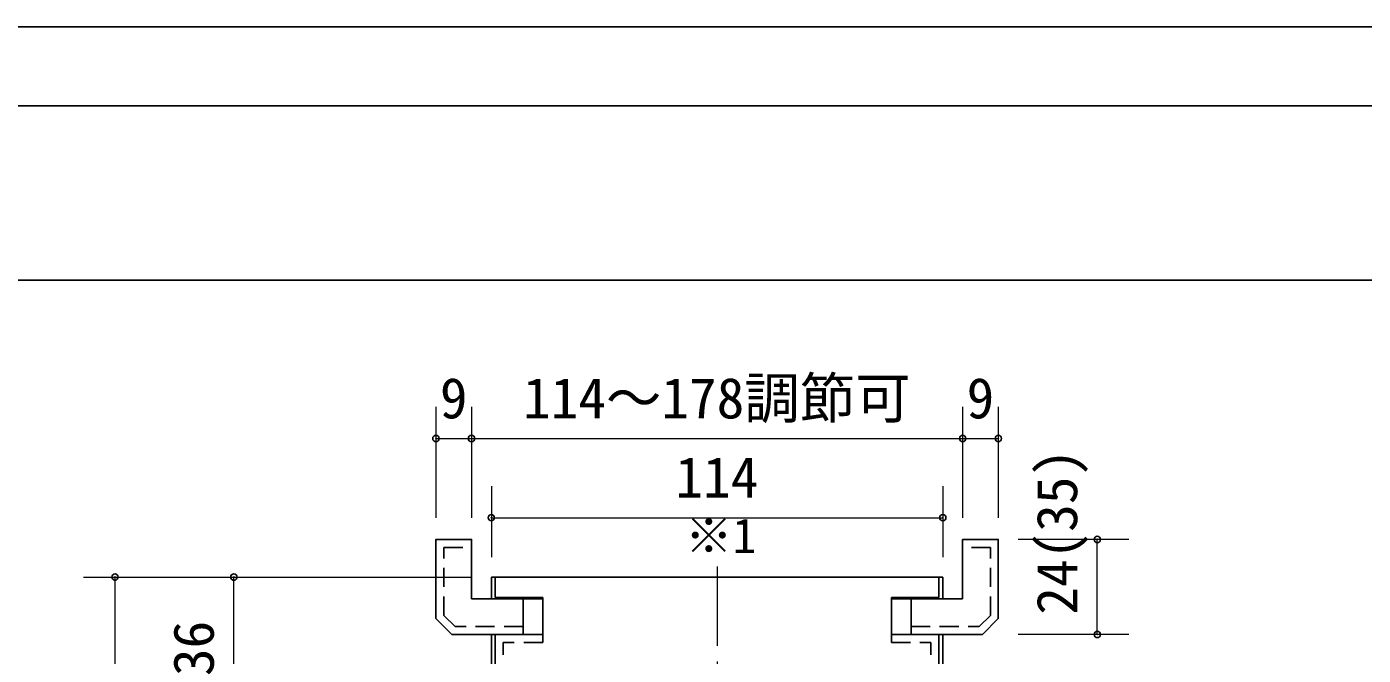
# Model space of a CAD drawing. Units: millimetres at full size; details may follow other scales. Extents: x -800 to 800, y -560 to 560.
# Drawn here: x -591.7 to -254.2, y 401.3 to 560 of the extents above; entities that cross this region are included whole.
import ezdxf
from ezdxf.enums import TextEntityAlignment as Align

# ---------------------------------------------------------------- set-up
doc = ezdxf.new("R2010")
doc.units = ezdxf.units.MM
doc.header["$LTSCALE"] = 4
doc.header["$PDMODE"] = 32
doc.header["$PDSIZE"] = 1.6
doc.linetypes.add('CHAIN1', pattern=[8, 5, -1, 1, -1])
doc.linetypes.add('DASHED1', pattern=[1.8, 1.2, -0.6])
doc.layers.add('0-0', color=7, linetype='Continuous', lineweight=25)
doc.layers.add('2-0', color=7, linetype='Continuous', lineweight=25)
doc.styles.add('ＭＳ ゴシック', font='')
doc.styles.get('ＭＳ ゴシック').set_extended_font_data('MS Gothic')

msp = doc.modelspace()

# ---------------------------------------------------------------- linework, layer by layer
at = {"layer": '0-0'}
for p, q in [((-780, 540), (152, 540)), ((-780, 496), (152, 496))]:
    msp.add_line(p, q, dxfattribs=at)
msp.add_lwpolyline([(-800, 560), (800, 560), (800, -560)], dxfattribs=at)
at = {"layer": '2-0', "color": 4, "lineweight": 9}
for p, q in [((-488.37, 464), (-488.37, 436)), ((-479.37, 464), (-479.37, 436)), ((-355.386, 464), (-355.386, 436)), ((-346.386, 464), (-346.386, 436)), ((-488.37, 456), (-479.37, 456)), ((-479.37, 456), (-355.386, 456)), ((-355.386, 456), (-346.386, 456)), ((-474.373, 444), (-474.373, 426)), ((-360.387, 444), (-360.387, 426)), ((-474.373, 436), (-360.387, 436)), ((-313.386, 430.501), (-341.386, 430.501)), ((-321.386, 406.501), (-321.386, 430.501)), ((-577.373, 421), (-539.373, 421)), ((-569.373, 21), (-569.373, 421)), ((-547.373, 421), (-479.373, 421)), ((-539.373, 385.003), (-539.373, 421)), ((-313.386, 406.501), (-341.386, 406.501))]:
    msp.add_line(p, q, dxfattribs=at)
at = {"layer": '2-0'}
for p, q in [((-488.37, 410.501), (-488.37, 430.501)), ((-355.386, 430.501), (-355.386, 415.502)), ((-346.386, 430.501), (-355.386, 430.501)), ((-346.386, 410.501), (-346.386, 430.501)), ((-474.373, 415.502), (-474.373, 421)), ((-474.373, 421), (-404.665, 421)), ((-473.376, 415.802), (-473.376, 421)), ((-405.546, 421), (-360.387, 421)), ((-361.384, 415.802), (-361.384, 421)), ((-360.387, 415.502), (-360.387, 421)), ((-479.374, 415.502), (-461.378, 415.502)), ((-473.376, 415.802), (-461.378, 415.802)), ((-461.378, 415.802), (-461.378, 415.502)), ((-461.378, 415.802), (-461.378, 406.5)), ((-461.378, 415.802), (-461.378, 406.5)), ((-373.382, 415.802), (-373.382, 415.502)), ((-373.382, 415.802), (-373.382, 406.5)), ((-361.384, 415.802), (-373.382, 415.802)), ((-373.382, 415.802), (-373.382, 406.5)), ((-355.386, 415.502), (-373.382, 415.502)), ((-484.375, 406.5), (-488.37, 410.501)), ((-350.389, 406.5), (-346.386, 410.501)), ((-461.378, 406.5), (-484.375, 406.5)), ((-474.373, 166), (-474.373, 406.5)), ((-473.376, 386), (-473.376, 406.5)), ((-461.378, 406.5), (-473.376, 406.5)), ((-373.382, 406.5), (-350.389, 406.5)), ((-373.382, 406.5), (-361.384, 406.5)), ((-361.384, 386), (-361.384, 406.5)), ((-360.387, 166), (-360.387, 406.5))]:
    msp.add_line(p, q, dxfattribs=at)
at = {"layer": '2-0', "linetype": 'DASHED1'}
for p, q in [((-486.37, 411.329), (-486.37, 428.501)), ((-486.37, 428.501), (-479.37, 428.501)), ((-348.386, 428.501), (-355.386, 428.501)), ((-348.386, 411.33), (-348.386, 428.501)), ((-483.542, 408.501), (-486.37, 411.329)), ((-466.37, 408.501), (-483.542, 408.501)), ((-368.386, 408.501), (-351.216, 408.501)), ((-351.216, 408.501), (-348.386, 411.33)), ((-471.376, 387.003), (-471.376, 404.5)), ((-363.384, 387.003), (-363.384, 404.5))]:
    msp.add_line(p, q, dxfattribs=at)
at = {"layer": '2-0', "color": 4, "linetype": 'CHAIN1', "lineweight": 9}
msp.add_line((-417.382, 423.673), (-417.382, 166), dxfattribs=at)
at = {"layer": '2-0'}
for points in [[(-488.37, 430.501), (-479.374, 430.501), (-479.374, 415.502)], [(-355.386, 415.501), (-368.386, 415.501), (-368.386, 406.501), (-350.386, 406.501), (-346.386, 410.501), (-346.386, 430.501), (-355.386, 430.501)]]:
    msp.add_lwpolyline(points, dxfattribs=at)
msp.add_lwpolyline([(-479.37, 415.501), (-466.37, 415.501), (-466.37, 406.501), (-484.37, 406.501), (-488.37, 410.501), (-488.37, 430.501), (-479.37, 430.501)], close=True, dxfattribs=at)
at = {"layer": '2-0', "linetype": 'DASHED1'}
for points in [[(-461.378, 406.5), (-461.378, 404.5), (-471.376, 404.5)], [(-373.382, 406.5), (-373.382, 404.5), (-363.384, 404.5)]]:
    msp.add_lwpolyline(points, dxfattribs=at)
at = {"layer": '2-0', "color": 4}
for p in [(-488.37, 456), (-479.37, 456), (-355.386, 456), (-346.386, 456), (-474.373, 436), (-360.387, 436), (-321.386, 430.501), (-569.373, 421), (-539.373, 421), (-321.386, 406.501)]:
    msp.add_point(p, dxfattribs=at)

# ---------------------------------------------------------------- texts
at = {"layer": '2-0', "style": 'ＭＳ ゴシック'}
for s, height, p in [('114～178調節可', 10.26, (-466.378, 458)), ('9', 10.26, (-487.37, 458)), ('9', 10.26, (-354.386, 458)), ('114', 10.26, (-427.88, 438)), ('※1', 8.798, (-425.474, 424.41))]:
    msp.add_text(s, height=height, dxfattribs=at).set_placement(p, align=Align.BOTTOM_LEFT)
for s, p in [('24(35)', (-323.386, 411.501)), ('36', (-541.373, 396.001))]:
    msp.add_text(s, height=10.26, rotation=90, dxfattribs=at).set_placement(p, align=Align.BOTTOM_LEFT)

doc.saveas('drawing.dxf')
